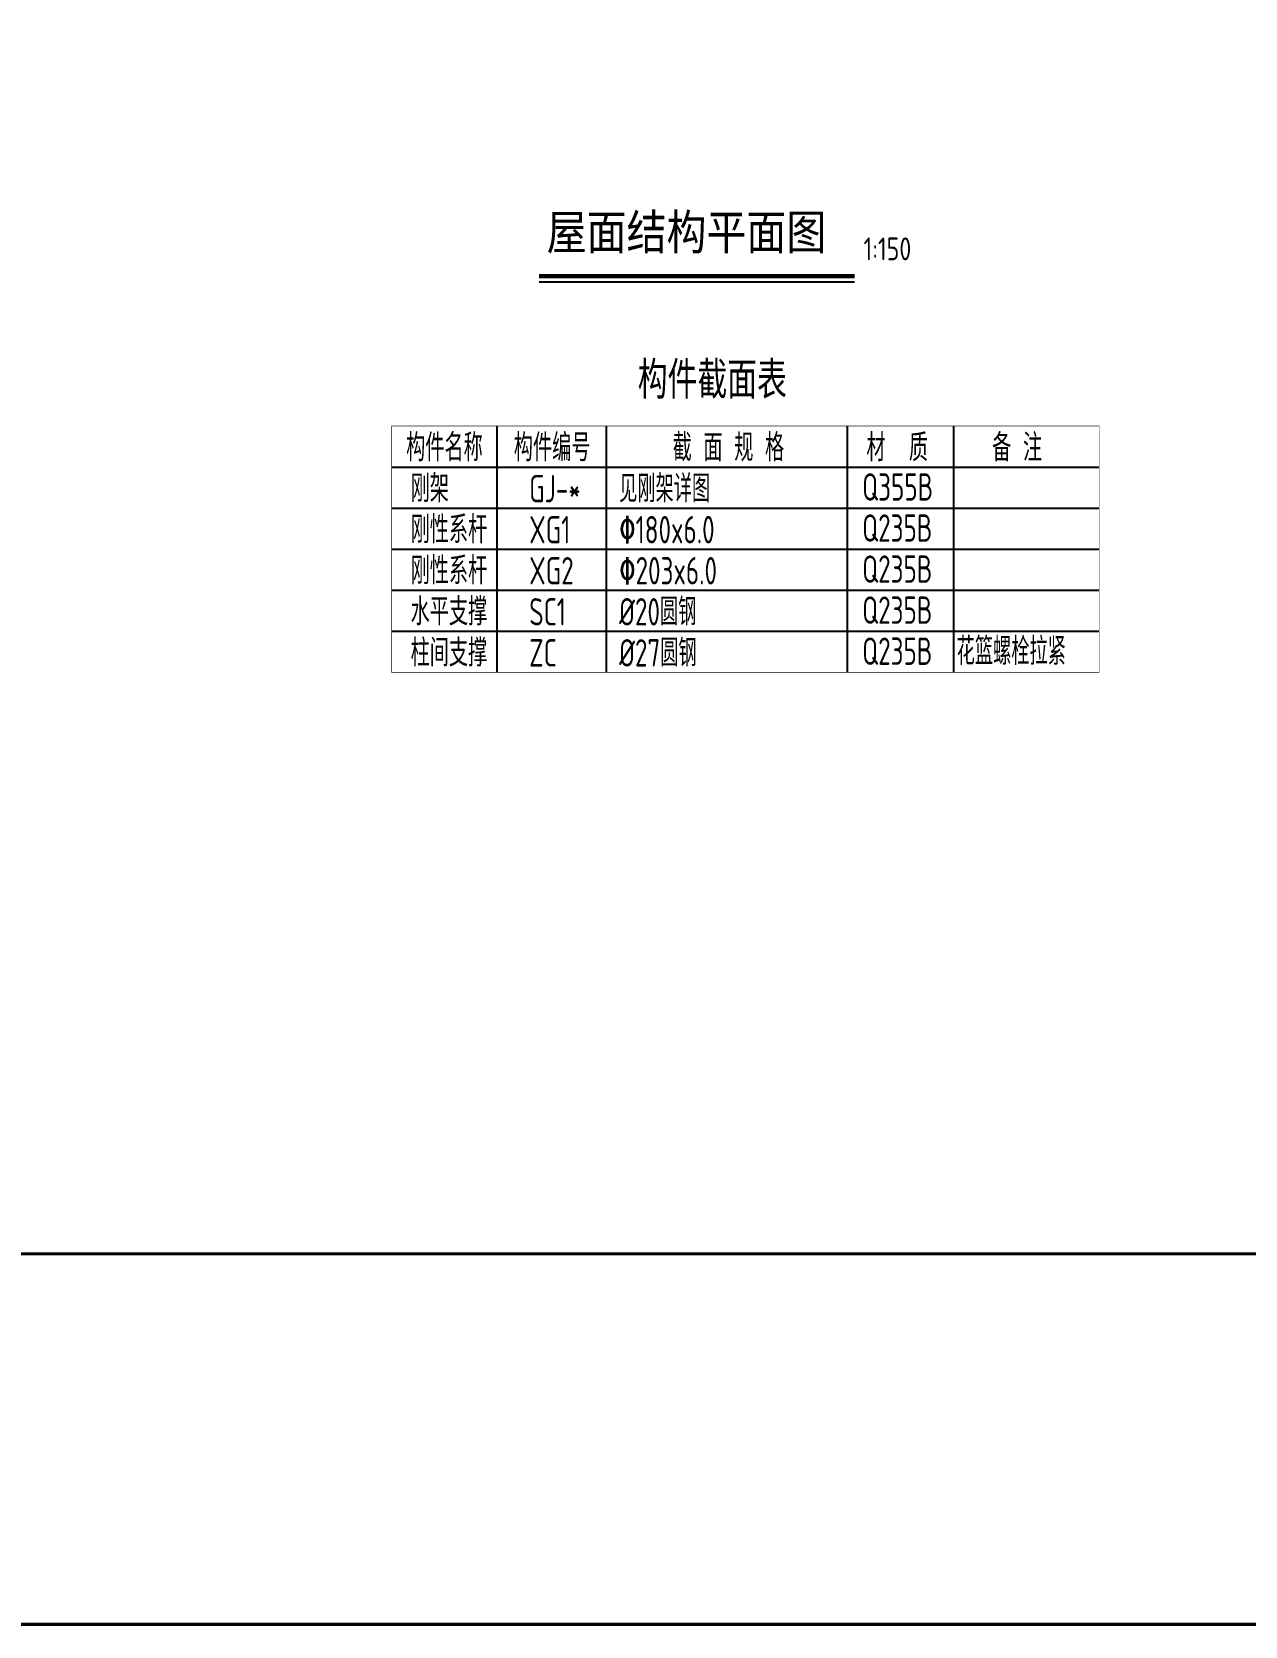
# Model space of a CAD drawing. Extents: x 447413 to 2975780, y -1432727 to 1301644.
# Drawn here: x 2679570 to 2711474, y -343471 to -301533 of the extents above; entities that cross this region are included whole.
import ezdxf
from ezdxf.enums import TextEntityAlignment as Align

# ---------------------------------------------------------------- set-up
doc = ezdxf.new("R2010")
doc.units = 0
doc.header["$LTSCALE"] = 1000
doc.header["$MEASUREMENT"] = 0
doc.linetypes.add('CONTINOUS', pattern=[0])
for name, color, linetype in [('TAB', 7, 'Continuous'), ('TEXT', 6, 'Continuous'), ('图框', 253, 'Continuous'), ('说明', 7, 'Continuous')]:
    doc.layers.add(name, color=color, linetype=linetype)
doc.styles.add('_HZTXT', font='tssdeng.shx', dxfattribs={"width": 0.7, "bigfont": 'HZTXT.shx'})
doc.styles.add('TSSD_Norm', font='tssdeng.shx', dxfattribs={"bigfont": 'tssdchn.shx'})
doc.styles.add('TSSD_REIN', font='Tssdeng.shx', dxfattribs={"width": 0.7, "bigfont": 'hztxt.shx'})
doc.styles.add('楷体', font='tssdeng.shx', dxfattribs={"bigfont": 'hztxt.shx'})

# ---------------------------------------------------------------- blocks, each defined once
blk = doc.blocks.new('A$C6B0021A6')
at = {"layer": '图框', "color": 153, "const_width": 58, "elevation": -84000}
for points in [[(111420, 1020), (2520, 1020), (2520, 83120), (111420, 83120)], [(111420, 83120), (117920, 83120), (117920, 1020), (111420, 1020)]]:
    blk.add_lwpolyline(points, close=True, dxfattribs=at)

msp = doc.modelspace()

# ---------------------------------------------------------------- linework, layer by layer
at = {"layer": 'TAB'}
for p, q in [((2691792.5, -311900.9, 252000), (2691792.5, -318380.9, 252000)), ((2694675.6, -311900.9, 252000), (2694675.6, -318380.9, 252000)), ((2701005.4, -311900.9, 252000), (2701005.4, -318380.9, 252000)), ((2703807.3, -311900.9, 252000), (2703807.3, -318380.9, 252000)), ((2689028.8, -312980.9, 252000), (2707635.1, -312980.9, 252000)), ((2689028.8, -314060.9, 252000), (2707635.1, -314060.9, 252000)), ((2689028.8, -315140.9, 252000), (2707635.1, -315140.9, 252000)), ((2689028.8, -316220.9, 252000), (2707635.1, -316220.9, 252000)), ((2689028.8, -317300.9, 252000), (2707635.1, -317300.9, 252000))]:
    msp.add_line(p, q, dxfattribs=at)
at = {"layer": 'TEXT'}
msp.add_line((2692908.6, -308106.1, 252000), (2701205.8, -308106.1, 252000), dxfattribs=at)
msp.add_line((2692908.6, -308106.1, 252000), (2701205.8, -308106.1, 252000), dxfattribs=at)
at = {"layer": 'TEXT', "const_width": 118.8, "elevation": 252000}
msp.add_lwpolyline([(2692908.6, -307957.6), (2701205.8, -307957.6)], dxfattribs=at)
msp.add_lwpolyline([(2692908.6, -307957.6), (2701205.8, -307957.6)], dxfattribs=at)
at = {"layer": 'TEXT', "color": 3, "linetype": 'Continuous', "const_width": 14.4, "elevation": 252000}
msp.add_lwpolyline([(2707635.1, -318380.9), (2689028.8, -318380.9), (2689028.8, -311900.9), (2707635.1, -311900.9), (2707635.1, -318380.9)], dxfattribs=at)

# ---------------------------------------------------------------- block references
at = {"xscale": 1.5, "yscale": 1.5, "zscale": 1.5, "rotation": 270}
msp.add_blockref('A$C6B0021A6', (2617168.3, -166547.5, 252000), dxfattribs=at)

# ---------------------------------------------------------------- texts
at = {"layer": 'TEXT', "style": '楷体'}
msp.add_text('屋面结构平面图', height=1050, dxfattribs=at).set_placement((2693108.5, -307677.5, 252000), align=Align.BOTTOM_LEFT)
at = {"layer": 'TEXT', "ltscale": 99, "style": 'TSSD_REIN', "width": 0.8}
msp.add_text('1:150', height=600, dxfattribs=at).set_placement((2701440.8, -307541.3, 252000))
at = {"layer": 'TEXT', "style": 'TSSD_Norm', "width": 0.7}
for s, p in [('GJ-*', (2692647.7, -313908.4, 252000)), ('见刚架详图', (2695012.9, -313908.4, 252000)), ('Q355B', (2701404.2, -313864.8, 252000)), ('XG1', (2692647.7, -314988.4, 252000)), ('%%130180x6.0', (2695012.9, -314988.4, 252000)), ('Q235B', (2701404.2, -314944.8, 252000)), ('XG2', (2692647.7, -316068.4, 252000)), ('%%130203x6.0', (2695012.9, -316068.4, 252000)), ('Q235B', (2701404.2, -316024.8, 252000)), ('SC1', (2692647.7, -317148.4, 252000)), ('%%C20圆钢', (2695012.9, -317148.4, 252000)), ('Q235B', (2701404.2, -317104.8, 252000)), ('%%C27圆钢', (2695012.9, -318228.4, 252000)), ('Q235B', (2701404.2, -318184.8, 252000)), ('花篮螺栓拉紧', (2703889.4, -318184.8, 252000)), ('ZC', (2692647.7, -318228.4, 252000))]:
    msp.add_text(s, height=720, dxfattribs=at).set_placement(p)
at = {"layer": '说明', "linetype": 'CONTINOUS', "style": 'TSSD_REIN', "width": 0.8}
msp.add_text('构件截面表', height=980, dxfattribs=at).set_placement((2695502.8, -311183.7, 252000))
at = {"layer": '说明', "style": '_HZTXT', "width": 0.7}
for s, p in [('构件名称', (2689411.3, -312828.4, 252000)), ('构件编号', (2692242.7, -312828.4, 252000)), ('截 面 规 格', (2696419.1, -312828.4, 252000)), ('材  质', (2701515.8, -312828.4, 252000)), ('备 注', (2704822.9, -312828.4, 252000)), ('刚架', (2689528.3, -313905.6, 252000)), ('刚性系杆', (2689528.3, -314985.6, 252000)), ('刚性系杆', (2689528.3, -316065.6, 252000)), ('水平支撑', (2689528.3, -317145.6, 252000)), ('柱间支撑', (2689528.3, -318225.6, 252000))]:
    msp.add_text(s, height=720, dxfattribs=at).set_placement(p)

doc.saveas('drawing.dxf')
